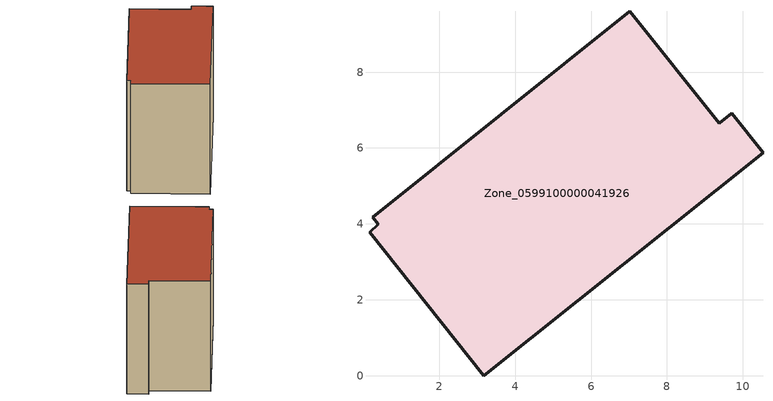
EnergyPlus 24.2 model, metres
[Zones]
Zone_0599100000041926
 floor ground (C_G): 0.16,3.79 0.39,4 0.25,4.18 7.02,9.6 9.38,6.65 9.7,6.91 10.53,5.87 3.17,0 z0
 wall outside (C_F): 10.53,5.87 9.7,6.91 9.38,6.65 7.02,9.6 0.25,4.18 0.39,4 0.16,3.79 3.17,0 10.53,5.87 z0:7.75
 roof outside (C_R): 0.39,4 0.16,3.79 3.17,0 10.53,5.87 9.7,6.91 9.38,6.65 7.02,9.6 0.25,4.18 z7.75
[BUILDING]
Pand.0599100000041926: North Axis=0; Terrain=City; Loads Convergence Tolerance Value=0.04; Temperature Convergence Tolerance Value=0.4; Solar Distribution=FullExterior; Maximum Number of Warmup Days=25; Minimum Number of Warmup Days=1
[Site:Location]
Rotterdam.The.Hague.AP_ZH_NLD Design_Conditions: Latitude=51.96; Longitude=4.45; Time Zone=1; Elevation=-4.5
[SITE:GROUNDTEMPERATURE:BUILDINGSURFACE]
18, 18, 18, 18, 18, 18, 18, 18, 18, 18, 18, 18
[MATERIAL] Thermal Absorptance=0.9; Solar Absorptance=0.7; Visible Absorptance=0.7
Name | Roughness | Thickness | Conductivity | Density | Specific Heat
G.TI.1975-1991 | MediumSmooth | 0.15 | 0.288461 | 540 | 1210
F.TI.1975-1991 | Rough | 0.3 | 0.230769 | 1920 | 840
R.TI.1975-1991 | MediumRough | 0.2 | 0.153846 | 1500 | 1000
[CONSTRUCTION]
C_G: G.TI.1975-1991
C_F: F.TI.1975-1991
C_R: R.TI.1975-1991
[ZONE]
Zone_0599100000041926: Type=1; Multiplier=1; Ceiling Height=Autocalculate; Volume=Autocalculate; Floor Area=autocalculate; Part of Total Floor Area=Yes
[ZONEINFILTRATION:DESIGNFLOWRATE]
Infil_Zone_0599100000041926: Zone or ZoneList or Space or SpaceList=Zone_0599100000041926; Schedule=AlwaysOn; Design Flow Rate Calculation Method=Flow/Area; Flow Rate per Floor Area=0.003; Constant Term Coefficient=1; Temperature Term Coefficient=0; Velocity Term Coefficient=0; Velocity Squared Term Coefficient=0
[HVACTEMPLATE:ZONE:IDEALLOADSAIRSYSTEM]
Zone_0599100000041926: Maximum Heating Supply Air Temperature=50; Minimum Cooling Supply Air Temperature=13; Maximum Heating Supply Air Humidity Ratio=0.0156; Minimum Cooling Supply Air Humidity Ratio=0.0077; Heating Limit=NoLimit; Cooling Limit=NoLimit; Dehumidification Control Type=ConstantSensibleHeatRatio; Cooling Sensible Heat Ratio=0.7; Dehumidification Setpoint=60; Humidification Control Type=None; Humidification Setpoint=30; Outdoor Air Method=None; Outdoor Air Flow Rate per Person=0.00944; Outdoor Air Flow Rate per Zone Floor Area=0; Outdoor Air Flow Rate per Zone=0; Demand Controlled Ventilation Type=None; Outdoor Air Economizer Type=NoEconomizer; Heat Recovery Type=None; Sensible Heat Recovery Effectiveness=0.7; Latent Heat Recovery Effectiveness=0.65
[ZONECONTROL:THERMOSTAT]
ThermostatControl_Zone_0599100000041926: Zone or ZoneList=Zone_0599100000041926; Control Type Schedule=DualSetpointControlType; Control 1=Thermostat_Zone_0599100000041926; Temperature Difference Between Cutout And Setpoint=0
[THERMOSTATSETPOINT:DUALSETPOINT]
Thermostat_Zone_0599100000041926: Heating Setpoint Temperature Schedule=HeatingSetpoint_Zone_0599100000041926; Cooling Setpoint Temperature Schedule=CoolingSetpoint_Zone_0599100000041926
[SCHEDULE:COMPACT]
HeatingSetpoint_Zone_0599100000041926: Through: 12/31, For: AllDays, Until: 24:00, 21
CoolingSetpoint_Zone_0599100000041926: Through: 12/31, For: AllDays, Until: 24:00, 24
DualSetpointControlType: Through: 12/31, For: AllDays, Until: 24:00, 4
AlwaysOn: Through: 12/31, For: AllDays, Until: 24:00, 1
